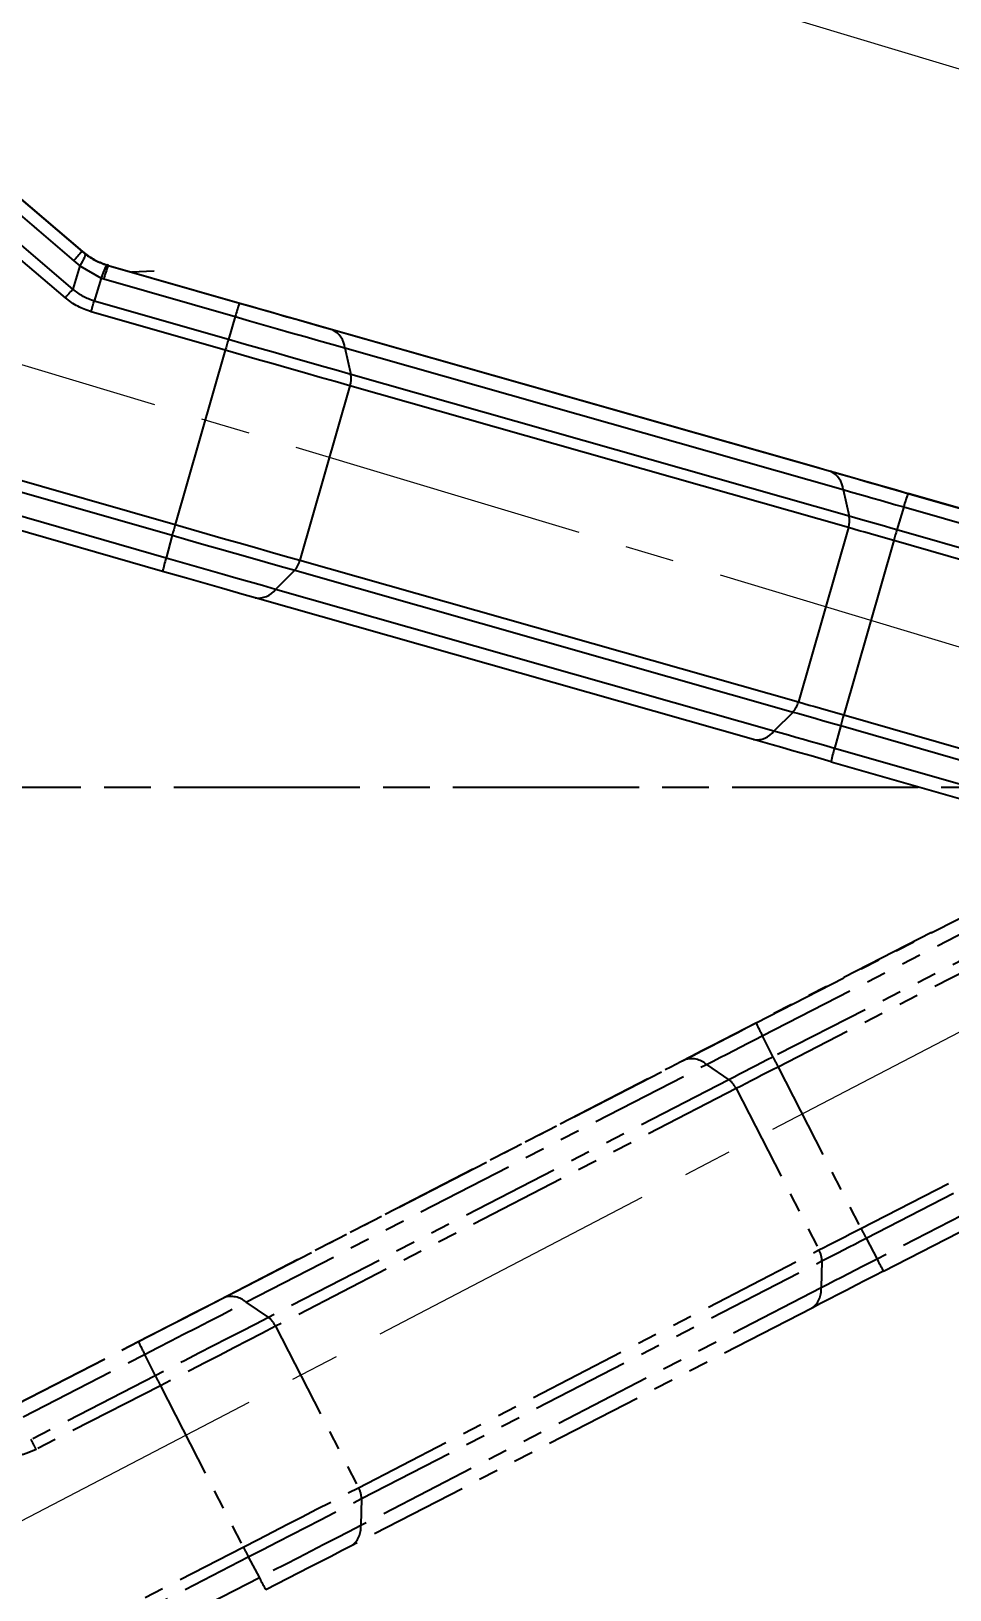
# Model space of a CAD drawing. Header units: millimetres. Extents: x 2223 to 4172, y 741 to 2119.
# Drawn here: x 3911.7 to 3970.9, y 1151.9 to 1252.4 of the extents above; entities that cross this region are included whole.
import ezdxf

# ---------------------------------------------------------------- set-up
doc = ezdxf.new("R2010")
doc.units = ezdxf.units.MM
for name, pattern in [('AM_ISO08W050', [18, 12, -1.5, 3, -1.5]), ('CENTER2', [28.575, 19.05, -3.175, 3.175, -3.175]), ('PHANTOM', [12.7, 6.35, -1.27, 1.27, -1.27, 1.27, -1.27])]:
    doc.linetypes.add(name, pattern=pattern)
for name, color, linetype, lineweight in [('AM_5', 3, 'Continuous', 25), ('AM_7', 4, 'AM_ISO08W050', 25), ('单点划线', 1, 'CENTER2', 13), ('标注', 3, 'Continuous', 13)]:
    doc.layers.add(name, color=color, linetype=linetype, lineweight=lineweight)
doc.styles.add('SLDTEXTSTYLE1', font='txt.shx', dxfattribs={"width": 0.7, "bigfont": 'gbcbig.shx'})
doc.dimstyles.new('SLDDIMSTYLE12$0', dxfattribs={"dimtxt": 12, "dimasz": 10, "dimexe": 0, "dimexo": 0.0625, "dimgap": 0.875, "dimtad": 1, "dimdec": 1, "dimlfac": 1.8, "dimrnd": 1e-09, "dimzin": 12, "dimdsep": 46, "dimtxsty": 'SLDTEXTSTYLE1', "dimcen": 0.09, "dimdle": 8.16, "dimclrd": 3, "dimclre": 3, "dimadec": 0, "dimazin": 3, "dimtfac": 1, "dimtdec": 1, "dimtofl": 0, "dimtmove": 0, "dimatfit": 3, "dimfxl": 0, "dimfrac": 2, "dimtolj": 1, "dimlwd": 5, "dimlwe": 5, "dimarcsym": 0})
doc.dimstyles.new('SLDDIMSTYLE12$2', dxfattribs={"dimtxt": 12, "dimasz": 10, "dimexe": 0, "dimexo": 0.0625, "dimgap": 0.875, "dimtad": 1, "dimdec": 1, "dimlfac": 1.8, "dimrnd": 1e-09, "dimzin": 12, "dimdsep": 46, "dimtxsty": 'SLDTEXTSTYLE1', "dimcen": 0.09, "dimdle": 8.16, "dimclrd": 3, "dimclre": 3, "dimadec": 0, "dimazin": 3, "dimtfac": 1, "dimtdec": 1, "dimtofl": 0, "dimtmove": 0, "dimatfit": 3, "dimfxl": 0, "dimfrac": 2, "dimtolj": 1, "dimlwd": 5, "dimlwe": 5, "dimarcsym": 0})

# ---------------------------------------------------------------- blocks, each defined once
blk = doc.blocks.new('*D42')
at = {"layer": 'Defpoints', "color": 0, "transparency": 16777216}
for p in [(3758.32, 1276.88), (3759.46, 1212.02), (4001.74, 1203.57), (4001.74, 1203.57), (3776.44, 1086.15)]:
    blk.add_point(p, dxfattribs=at)
at = {"layer": '标注', "color": 3, "linetype": 'Continuous', "lineweight": 5, "transparency": 16777216}
blk.add_arc((4001.74, 1203.57), 242.43, 165.602, 205.1646, dxfattribs=at)
at = {"layer": '标注', "color": 3, "transparency": 16777216}
for points in [[(3765.32, 1264.3), (3768.53, 1263.4), (3769.61, 1273.48)], [(3783.81, 1101.22), (3780.82, 1099.74), (3786.76, 1091.52)]]:
    blk.add_solid(points, dxfattribs=at)
at = {"layer": '标注', "color": 0, "transparency": 16777216, "insert": (3766.23, 1181.37), "char_height": 10, "attachment_point": 5, "rotation": 275.3833, "style": 'SLDTEXTSTYLE1'}
blk.add_mtext('\\A1;60%%D', dxfattribs=at)
blk = doc.blocks.new('*D43')
at = {"layer": 'AM_5', "color": 3, "linetype": 'Continuous', "lineweight": 5, "transparency": 16777216}
blk.add_arc((4001.63, 1203.6), 208.22, 165.9904, 177.248, dxfattribs=at)
at = {"layer": 'AM_5', "color": 3, "transparency": 16777216}
for points in [[(3798, 1254.45), (3801.21, 1253.56), (3802.26, 1263.65)], [(3795.32, 1213.56), (3791.98, 1213.64), (3793.41, 1203.6)]]:
    blk.add_solid(points, dxfattribs=at)
at = {"layer": 'Defpoints', "color": 0, "transparency": 16777216}
for p in [(3758.32, 1276.88), (3797.36, 1243.95), (3778.58, 1203.6), (4001.74, 1203.57), (4004.88, 1203.6)]:
    blk.add_point(p, dxfattribs=at)
at = {"layer": 'AM_5', "color": 0, "transparency": 16777216, "insert": (3788.83, 1234.95), "char_height": 12, "attachment_point": 5, "rotation": 81.6192, "style": 'SLDTEXTSTYLE1'}
blk.add_mtext('\\A1;15%%D', dxfattribs=at)
blk = doc.blocks.new('*D28')
at = {"layer": 'AM_5', "color": 3, "linetype": 'Continuous', "lineweight": 5, "transparency": 16777216}
for p, q in [((3812.3, 1261.64), (3822.31, 1294.89)), ((4002.35, 1240.67), (3831.89, 1292.01))]:
    blk.add_line(p, q, dxfattribs=at)
at = {"layer": 'AM_5', "color": 3, "lineweight": 5, "transparency": 16777216}
blk.add_line((4001.65, 1203.66), (4011.93, 1237.79), dxfattribs=at)
at = {"layer": 'AM_5', "color": 3, "transparency": 16777216}
for points in [[(3832.37, 1293.61), (3831.41, 1290.41), (3822.31, 1294.89)], [(4002.83, 1242.27), (4001.87, 1239.07), (4011.93, 1237.79)]]:
    blk.add_solid(points, dxfattribs=at)
at = {"layer": 'Defpoints', "color": 0, "transparency": 16777216}
for p in [(3822.31, 1294.89), (3812.28, 1261.58), (4001.63, 1203.6)]:
    blk.add_point(p, dxfattribs=at)
at = {"layer": 'AM_5', "color": 0, "transparency": 16777216, "insert": (3917.28, 1273.47), "char_height": 12, "attachment_point": 5, "rotation": 343.2384, "style": 'SLDTEXTSTYLE1'}
blk.add_mtext('\\A1;225', dxfattribs=at)

msp = doc.modelspace()

# ---------------------------------------------------------------- linework, layer by layer
at = {"color": 7, "linetype": 'Continuous', "lineweight": 25}
for p, q in [((3818.902, 1249.833), (3920.968, 1220.563)), ((3818.707, 1249.141), (3920.773, 1219.872)), ((3920.372, 1218.406), (3817.701, 1247.849)), ((3920.15, 1217.546), (3817.479, 1246.989)), ((3909.445, 1241.825), (3914.422, 1237.58)), ((3909.979, 1242.427), (3914.956, 1238.181)), ((3910.005, 1242.432), (3914.982, 1238.187)), ((3913.88, 1235.191), (3908.512, 1239.769)), ((3914.366, 1235.757), (3908.999, 1240.336)), ((3914.956, 1238.181), (3914.982, 1238.187)), ((3914.982, 1238.187), (3915.179, 1238.028)), ((3914.817, 1237.262), (3914.366, 1235.757)), ((3914.422, 1237.58), (3914.817, 1237.262)), ((3914.817, 1237.262), (3916.187, 1236.46)), ((3916.661, 1237.284), (3916.573, 1237.311)), ((3916.573, 1237.31), (3916.661, 1237.284)), ((3916.637, 1237.279), (3916.661, 1237.284)), ((3916.637, 1237.279), (3925.111, 1234.849)), ((3916.661, 1237.284), (3925.135, 1234.854)), ((3919.609, 1236.91), (3918.154, 1236.856)), ((3916.187, 1236.46), (3915.745, 1234.984)), ((3916.187, 1236.46), (3916.362, 1236.408)), ((3916.362, 1236.408), (3924.837, 1233.978)), ((3924.395, 1232.503), (3915.745, 1234.984)), ((3924.193, 1231.81), (3915.543, 1234.291)), ((3924.837, 1233.978), (3924.395, 1232.503)), ((3930.133, 1233.427), (3962.281, 1224.285)), ((3931.084, 1233.143), (3963.232, 1224.001)), ((3924.193, 1231.81), (3920.968, 1220.563)), ((3931.906, 1231.959), (3932.293, 1230.247)), ((3931.906, 1231.959), (3964.054, 1222.817)), ((3964.441, 1221.105), (3932.293, 1230.247)), ((3932.237, 1229.512), (3929.013, 1218.266)), ((3964.385, 1220.37), (3932.237, 1229.512)), ((3964.054, 1222.817), (3964.441, 1221.105)), ((3968.23, 1222.574), (3987.265, 1217.115)), ((3980.464, 1219.077), (3968.254, 1222.579)), ((3967.955, 1221.703), (3967.513, 1220.228)), ((3967.955, 1221.703), (3988.124, 1215.919)), ((3920.773, 1219.872), (3920.372, 1218.406)), ((3964.385, 1220.37), (3961.161, 1209.124)), ((3967.311, 1219.535), (3964.086, 1208.288)), ((3984.338, 1214.652), (3967.311, 1219.535)), ((3989.24, 1213.997), (3967.513, 1220.228)), ((3928.672, 1217.616), (3927.441, 1216.386)), ((3928.672, 1217.616), (3960.82, 1208.474)), ((3929.013, 1218.266), (3961.161, 1209.124)), ((3958.271, 1206.699), (3926.123, 1215.84)), ((3959.589, 1207.245), (3927.441, 1216.386)), ((3960.82, 1208.474), (3959.589, 1207.245)), ((3963.891, 1207.597), (3963.49, 1206.131)), ((3963.891, 1207.597), (3985.618, 1201.366)), ((3964.086, 1208.288), (3981.113, 1203.405)), ((3983.659, 1200.347), (3963.49, 1206.131)), ((3963.268, 1205.271), (3982.315, 1199.809))]:
    msp.add_line(p, q, dxfattribs=at)
at = {"color": 7, "linetype": 'PHANTOM', "lineweight": 25}
for p, q in [((3958.439, 1188.421), (3976.055, 1197.467)), ((3958.834, 1187.598), (3976.311, 1196.572)), ((3976.77, 1195.076), (3959.522, 1186.22)), ((3969.752, 1194.243), (3958.453, 1188.441)), ((3975.606, 1193.667), (3959.848, 1185.576)), ((3958.834, 1187.598), (3959.522, 1186.22)), ((3923.232, 1170.265), (3952.93, 1185.598)), ((3924.12, 1170.709), (3953.818, 1186.042)), ((3925.53, 1170.408), (3955.228, 1185.741)), ((3955.228, 1185.741), (3956.681, 1184.758)), ((3959.848, 1185.576), (3965.193, 1175.168)), ((3956.681, 1184.758), (3926.983, 1169.425)), ((3957.143, 1184.184), (3927.445, 1168.851)), ((3957.143, 1184.184), (3962.488, 1173.776)), ((3965.524, 1174.531), (3983.993, 1184.015)), ((3965.193, 1175.168), (3980.951, 1183.26)), ((3984.9, 1182.771), (3966.235, 1173.187)), ((3966.661, 1172.409), (3984.288, 1181.46)), ((3965.524, 1174.531), (3966.235, 1173.187)), ((3932.79, 1158.443), (3962.488, 1173.776)), ((3932.986, 1157.736), (3962.684, 1173.069)), ((3962.684, 1173.069), (3962.628, 1171.33)), ((3962.628, 1171.33), (3932.93, 1155.997)), ((3925.53, 1170.408), (3926.983, 1169.425)), ((3962.041, 1170.03), (3932.342, 1154.697)), ((3927.445, 1168.851), (3932.79, 1158.443)), ((3910.754, 1163.839), (3918.597, 1167.866)), ((3910.768, 1163.859), (3918.611, 1167.886)), ((3911.15, 1163.016), (3918.993, 1167.043)), ((3918.993, 1167.043), (3919.68, 1165.665)), ((3919.68, 1165.665), (3911.675, 1161.554)), ((3920.007, 1165.021), (3912.002, 1160.911)), ((3920.007, 1165.021), (3925.351, 1154.614)), ((3932.986, 1157.736), (3932.93, 1155.997)), ((3830.896, 1106.113), (3925.351, 1154.614)), ((3831.227, 1105.475), (3925.682, 1153.976)), ((3925.682, 1153.976), (3926.393, 1152.632)), ((3926.393, 1152.632), (3831.378, 1103.844))]:
    msp.add_line(p, q, dxfattribs=at)
at = {"color": 7, "linetype": 'Continuous', "lineweight": 25, "flags": 128}
for points in [[(3925.111, 1234.849), (3925.88, 1234.629), (3926.647, 1234.409), (3927.41, 1234.191), (3928.166, 1233.975), (3928.914, 1233.761), (3929.651, 1233.551), (3930.375, 1233.345), (3931.084, 1233.143)], [(3925.135, 1234.854), (3925.779, 1234.67), (3926.42, 1234.486), (3927.059, 1234.303), (3927.691, 1234.123), (3928.317, 1233.944), (3928.934, 1233.768), (3929.54, 1233.595), (3930.133, 1233.427)], [(3924.837, 1233.978), (3925.747, 1233.717), (3926.654, 1233.457), (3927.557, 1233.199), (3928.453, 1232.943), (3929.338, 1232.69), (3930.21, 1232.442), (3931.067, 1232.198), (3931.906, 1231.959)], [(3932.237, 1229.512), (3931.283, 1229.784), (3930.307, 1230.062), (3929.315, 1230.345), (3928.307, 1230.632), (3927.289, 1230.924), (3926.261, 1231.218), (3925.228, 1231.513), (3924.193, 1231.81)], [(3932.293, 1230.247), (3931.356, 1230.514), (3930.398, 1230.786), (3929.424, 1231.064), (3928.435, 1231.347), (3927.434, 1231.633), (3926.425, 1231.921), (3925.411, 1232.212), (3924.395, 1232.503)], [(3962.281, 1224.285), (3962.99, 1224.083), (3963.714, 1223.877), (3964.451, 1223.667), (3965.199, 1223.453), (3965.955, 1223.237), (3966.718, 1223.019), (3967.485, 1222.799), (3968.254, 1222.579)], [(3963.232, 1224.001), (3963.825, 1223.832), (3964.431, 1223.66), (3965.048, 1223.484), (3965.673, 1223.305), (3966.306, 1223.125), (3966.945, 1222.942), (3967.586, 1222.758), (3968.23, 1222.574)], [(3964.054, 1222.817), (3964.517, 1222.685), (3964.99, 1222.551), (3965.471, 1222.413), (3965.96, 1222.274), (3966.454, 1222.133), (3966.952, 1221.99), (3967.453, 1221.847), (3967.955, 1221.703)], [(3920.968, 1220.563), (3922.003, 1220.267), (3923.036, 1219.971), (3924.064, 1219.677), (3925.083, 1219.386), (3926.09, 1219.098), (3927.083, 1218.815), (3928.058, 1218.537), (3929.013, 1218.266)], [(3967.513, 1220.228), (3967.117, 1220.341), (3966.723, 1220.454), (3966.331, 1220.566), (3965.942, 1220.677), (3965.557, 1220.787), (3965.178, 1220.895), (3964.806, 1221.001), (3964.441, 1221.105)], [(3920.773, 1219.872), (3921.79, 1219.581), (3922.804, 1219.29), (3923.813, 1219.002), (3924.813, 1218.716), (3925.802, 1218.433), (3926.777, 1218.156), (3927.734, 1217.883), (3928.672, 1217.616)], [(3967.311, 1219.535), (3966.934, 1219.643), (3966.559, 1219.75), (3966.185, 1219.857), (3965.814, 1219.963), (3965.448, 1220.068), (3965.087, 1220.171), (3964.733, 1220.272), (3964.385, 1220.37)], [(3926.123, 1215.84), (3925.414, 1216.042), (3924.69, 1216.248), (3923.953, 1216.459), (3923.205, 1216.672), (3922.449, 1216.888), (3921.686, 1217.106), (3920.919, 1217.326), (3920.15, 1217.546)], [(3927.441, 1216.386), (3926.602, 1216.625), (3925.745, 1216.869), (3924.873, 1217.118), (3923.988, 1217.371), (3923.092, 1217.627), (3922.189, 1217.885), (3921.282, 1218.145), (3920.372, 1218.406)], [(3960.82, 1208.474), (3961.184, 1208.371), (3961.557, 1208.264), (3961.936, 1208.156), (3962.32, 1208.047), (3962.709, 1207.935), (3963.101, 1207.823), (3963.496, 1207.71), (3963.891, 1207.597)], [(3961.161, 1209.124), (3961.508, 1209.025), (3961.863, 1208.924), (3962.224, 1208.821), (3962.59, 1208.716), (3962.96, 1208.611), (3963.334, 1208.504), (3963.71, 1208.396), (3964.086, 1208.288)], [(3963.269, 1205.271), (3962.625, 1205.456), (3961.984, 1205.639), (3961.345, 1205.822), (3960.712, 1206.003), (3960.087, 1206.181), (3959.47, 1206.357), (3958.864, 1206.53), (3958.271, 1206.699)], [(3963.49, 1206.131), (3962.988, 1206.274), (3962.487, 1206.418), (3961.989, 1206.56), (3961.495, 1206.702), (3961.006, 1206.841), (3960.525, 1206.978), (3960.052, 1207.113), (3959.589, 1207.245)]]:
    msp.add_lwpolyline(points, dxfattribs=at)
at = {"color": 7, "linetype": 'PHANTOM', "lineweight": 25, "flags": 128}
for points in [[(3952.93, 1185.598), (3953.585, 1185.936), (3954.254, 1186.281), (3954.935, 1186.632), (3955.627, 1186.988), (3956.326, 1187.348), (3957.032, 1187.711), (3957.741, 1188.076), (3958.453, 1188.441)], [(3953.818, 1186.042), (3954.366, 1186.325), (3954.926, 1186.613), (3955.496, 1186.907), (3956.074, 1187.205), (3956.66, 1187.506), (3957.25, 1187.81), (3957.844, 1188.115), (3958.439, 1188.421)], [(3955.228, 1185.741), (3955.656, 1185.962), (3956.092, 1186.187), (3956.537, 1186.416), (3956.989, 1186.649), (3957.446, 1186.884), (3957.906, 1187.121), (3958.37, 1187.359), (3958.834, 1187.598)], [(3959.522, 1186.22), (3959.156, 1186.032), (3958.791, 1185.844), (3958.428, 1185.658), (3958.068, 1185.472), (3957.713, 1185.289), (3957.362, 1185.109), (3957.018, 1184.931), (3956.681, 1184.758)], [(3959.848, 1185.576), (3959.5, 1185.397), (3959.152, 1185.219), (3958.807, 1185.041), (3958.464, 1184.865), (3958.126, 1184.69), (3957.792, 1184.518), (3957.464, 1184.349), (3957.143, 1184.184)], [(3962.488, 1173.776), (3962.809, 1173.941), (3963.137, 1174.11), (3963.47, 1174.282), (3963.809, 1174.457), (3964.152, 1174.633), (3964.497, 1174.811), (3964.845, 1174.99), (3965.193, 1175.168)], [(3962.684, 1173.069), (3963.021, 1173.243), (3963.365, 1173.42), (3963.715, 1173.601), (3964.071, 1173.784), (3964.43, 1173.969), (3964.793, 1174.156), (3965.158, 1174.343), (3965.524, 1174.531)], [(3966.662, 1172.409), (3966.066, 1172.103), (3965.473, 1171.798), (3964.882, 1171.495), (3964.297, 1171.193), (3963.718, 1170.895), (3963.148, 1170.602), (3962.589, 1170.313), (3962.041, 1170.03)], [(3966.235, 1173.187), (3965.77, 1172.948), (3965.307, 1172.71), (3964.846, 1172.473), (3964.389, 1172.238), (3963.938, 1172.006), (3963.493, 1171.776), (3963.056, 1171.551), (3962.628, 1171.33)], [(3918.597, 1167.866), (3919.309, 1168.231), (3920.018, 1168.596), (3920.724, 1168.959), (3921.423, 1169.319), (3922.115, 1169.675), (3922.796, 1170.026), (3923.465, 1170.371), (3924.12, 1170.709)], [(3918.611, 1167.886), (3919.206, 1168.192), (3919.8, 1168.497), (3920.39, 1168.801), (3920.976, 1169.102), (3921.554, 1169.4), (3922.124, 1169.693), (3922.684, 1169.982), (3923.232, 1170.265)], [(3918.993, 1167.043), (3919.835, 1167.475), (3920.675, 1167.907), (3921.51, 1168.337), (3922.338, 1168.763), (3923.156, 1169.184), (3923.963, 1169.6), (3924.755, 1170.008), (3925.53, 1170.408)], [(3926.983, 1169.425), (3926.117, 1168.978), (3925.232, 1168.521), (3924.331, 1168.057), (3923.417, 1167.586), (3922.492, 1167.11), (3921.559, 1166.63), (3920.621, 1166.148), (3919.68, 1165.665)], [(3927.445, 1168.851), (3926.563, 1168.396), (3925.662, 1167.931), (3924.744, 1167.458), (3923.813, 1166.978), (3922.871, 1166.493), (3921.921, 1166.005), (3920.965, 1165.513), (3920.007, 1165.021)], [(3925.351, 1154.614), (3926.31, 1155.106), (3927.265, 1155.597), (3928.216, 1156.086), (3929.158, 1156.571), (3930.089, 1157.05), (3931.007, 1157.523), (3931.908, 1157.988), (3932.79, 1158.443)], [(3925.682, 1153.976), (3926.623, 1154.459), (3927.561, 1154.942), (3928.495, 1155.421), (3929.42, 1155.898), (3930.334, 1156.368), (3931.235, 1156.833), (3932.12, 1157.289), (3932.986, 1157.736)], [(3932.93, 1155.997), (3932.155, 1155.597), (3931.363, 1155.189), (3930.557, 1154.773), (3929.738, 1154.352), (3928.91, 1153.926), (3928.075, 1153.496), (3927.235, 1153.065), (3926.393, 1152.632)], [(3932.342, 1154.697), (3931.688, 1154.359), (3931.019, 1154.014), (3930.337, 1153.663), (3929.646, 1153.307), (3928.946, 1152.947), (3928.241, 1152.584), (3927.531, 1152.22), (3926.82, 1151.854)]]:
    msp.add_lwpolyline(points, dxfattribs=at)
at = {"color": 7, "linetype": 'Continuous', "lineweight": 25}
for centre, radius, start, end in [((3926.658, 1227.262), 16.006, 136.98231, 139.86093), ((3928.903, 1232.929), 13.015, 160.47233, 164.49361), ((3937.378, 1230.499), 13.015, 160.47233, 164.49361), ((3930.457, 1231.83), 1.455, 5.07762, 64.46165), ((3988.746, 1213.364), 67.137, 163.43713, 164.05307), ((3930.733, 1229.996), 1.58, 342.17658, 9.14397), ((3962.605, 1222.688), 1.455, 5.07766, 64.46203), ((3980.496, 1218.224), 13.015, 160.47228, 164.49364), ((3984.53, 1202.274), 66.141, 163.94748, 164.56969), ((3962.881, 1220.854), 1.58, 342.17656, 9.14413), ((4031.864, 1201.089), 67.136, 163.43713, 164.05307), ((3931.636, 1215.048), 11.754, 163.40044, 167.7271), ((3927.5, 1218.646), 1.56, 318.69224, 345.8928), ((3926.314, 1217.243), 1.416, 262.23993, 322.75953), ((3959.648, 1209.504), 1.56, 318.69201, 345.89284), ((4027.648, 1189.999), 66.141, 163.94748, 164.5697), ((3958.462, 1208.101), 1.416, 262.23993, 322.75953), ((3974.754, 1202.773), 11.754, 163.40041, 167.72716)]:
    msp.add_arc(centre, radius, start, end, dxfattribs=at)
at = {"color": 7, "linetype": 'PHANTOM', "lineweight": 25}
for centre, radius, start, end in [((3970.36, 1193.642), 13.015, 203.65312, 207.67448), ((3954.259, 1184.655), 1.455, 48.2585, 107.64287), ((4019.542, 1216.299), 67.136, 206.61797, 207.23391), ((3955.716, 1183.507), 1.58, 25.3574, 52.32497), ((4024.058, 1205.328), 66.141, 207.12832, 207.75054), ((3961.125, 1173.018), 1.56, 1.87285, 29.07368), ((3976.746, 1178.446), 11.754, 206.58125, 210.908), ((3961.22, 1171.184), 1.416, 305.42077, 5.94037), ((3924.561, 1169.322), 1.455, 48.25846, 107.64249), ((3926.018, 1168.174), 1.58, 25.35742, 52.32481), ((3930.519, 1173.088), 13.015, 203.65317, 207.67445), ((3979.701, 1195.745), 67.137, 206.61798, 207.23391), ((3931.427, 1157.685), 1.56, 1.87308, 29.07364), ((3931.522, 1155.851), 1.416, 305.42077, 5.94037), ((3984.216, 1184.773), 66.141, 207.12832, 207.75053), ((3936.905, 1157.892), 11.754, 206.58128, 210.90794)]:
    msp.add_arc(centre, radius, start, end, dxfattribs=at)
at = {"color": 7, "linetype": 'Continuous', "lineweight": 25}
for points, knots in [([(3915.153, 1238.022), (3915.157, 1237.971), (3915.165, 1237.867), (3914.933, 1237.464), (3914.817, 1237.262)], [0, 0, 0, 0, 0.5008043, 1, 1, 1, 1]), ([(3914.956, 1238.181), (3914.992, 1238.151), (3915.057, 1238.096), (3915.124, 1238.045), (3915.153, 1238.022)], [0, 0, 0, 0, 0.5576718, 1, 1, 1, 1]), ([(3915.153, 1238.022), (3915.373, 1237.87), (3915.805, 1237.572), (3916.304, 1237.393), (3916.549, 1237.305)], [0, 0, 0, 0, 0.5083155, 1, 1, 1, 1]), ([(3915.179, 1238.028), (3915.398, 1237.876), (3915.829, 1237.577), (3916.328, 1237.398), (3916.573, 1237.31)], [0, 0, 0, 0, 0.50800634, 1, 1, 1, 1]), ([(3916.549, 1237.305), (3916.52, 1237.269), (3916.461, 1237.198), (3916.279, 1236.706), (3916.187, 1236.46)], [0, 0, 0, 0, 0.5, 1, 1, 1, 1]), ([(3916.549, 1237.305), (3916.566, 1237.3), (3916.595, 1237.291), (3916.624, 1237.283), (3916.637, 1237.279)], [0, 0, 0, 0, 0.5601455, 1, 1, 1, 1]), ([(3915.745, 1234.984), (3915.497, 1235.071), (3914.993, 1235.25), (3914.577, 1235.586), (3914.366, 1235.757)], [0, 0, 0, 0, 0.4914989, 1, 1, 1, 1]), ([(3915.543, 1234.291), (3915.247, 1234.394), (3914.644, 1234.604), (3914.138, 1234.993), (3913.88, 1235.191)], [0, 0, 0, 0, 0.4902935, 1, 1, 1, 1])]:
    msp.add_open_spline(points, degree=3, knots=knots, dxfattribs=at)
for points in [[(3913.88, 1235.191), (3913.927, 1235.247), (3914.022, 1235.357), (3914.156, 1235.514), (3914.276, 1235.654), (3914.336, 1235.723), (3914.366, 1235.757)], [(3915.543, 1234.291), (3915.562, 1234.358), (3915.6, 1234.491), (3915.655, 1234.681), (3915.706, 1234.852), (3915.732, 1234.94), (3915.745, 1234.983)]]:
    msp.add_open_spline(points, degree=3, dxfattribs=at)
at = {"color": 7, "linetype": 'PHANTOM', "lineweight": 25}
msp.add_open_spline([(3912.002, 1160.911), (3911.97, 1160.973), (3911.907, 1161.097), (3911.817, 1161.273), (3911.736, 1161.432), (3911.696, 1161.514), (3911.675, 1161.554)], degree=3, dxfattribs=at)
msp.add_open_spline([(3912.002, 1160.911), (3911.716, 1160.784), (3911.133, 1160.524), (3910.497, 1160.462), (3910.173, 1160.43)], degree=3, knots=[0, 0, 0, 0, 0.4902935, 1, 1, 1, 1], dxfattribs=at)
at = {"layer": 'AM_7'}
msp.add_line((4004.883, 1203.599), (3774.959, 1203.599), dxfattribs=at)
at = {"layer": '单点划线'}
for q in [(3758.321, 1276.88), (3776.445, 1086.147)]:
    msp.add_line((4001.735, 1203.567), q, dxfattribs=at)

# ---------------------------------------------------------------- dimensions: what is measured, and where the dimension line sits
at = {"layer": 'AM_5'}
dim = msp.add_linear_dim(base=(3822.314, 1294.895), p1=(4001.629, 1203.599), p2=(3812.281, 1261.582), angle=163.23837, text='225', dimstyle='SLDDIMSTYLE12$0', override={"dimlfac": 1, "dimpost": ''}, dxfattribs=at)
dim.commit()
dim.dimension.update_dxf_attribs({"geometry": '*D28', "text_midpoint": (3915.298, 1266.889), "dimtype": 160})
dim = msp.add_angular_dim_2l(base=(3797.358, 1243.951), line1=((4001.735, 1203.567), (3758.321, 1276.88)), line2=((4004.883, 1203.599), (3778.578, 1203.599)), text='15%%D', dimstyle='SLDDIMSTYLE12$2', override={"dimlfac": 1}, dxfattribs=at)
dim.commit()
dim.dimension.update_dxf_attribs({"geometry": '*D43', "text_midpoint": (3788.832, 1234.949)})
at = {"layer": '标注'}
dim = msp.add_angular_dim_2l(base=(3759.457, 1212.02), line1=((4001.735, 1203.567), (3758.321, 1276.88)), line2=((4001.735, 1203.567), (3776.445, 1086.147)), text='60%%D', dimstyle='SLDDIMSTYLE12$2', override={"dimtxt": 10, "dimadec": 3, "dimtdec": 3, "dimtzin": 0}, dxfattribs=at)
dim.commit()
dim.dimension.update_dxf_attribs({"geometry": '*D42', "text_midpoint": (3766.228, 1181.374)})

doc.saveas('drawing.dxf')
